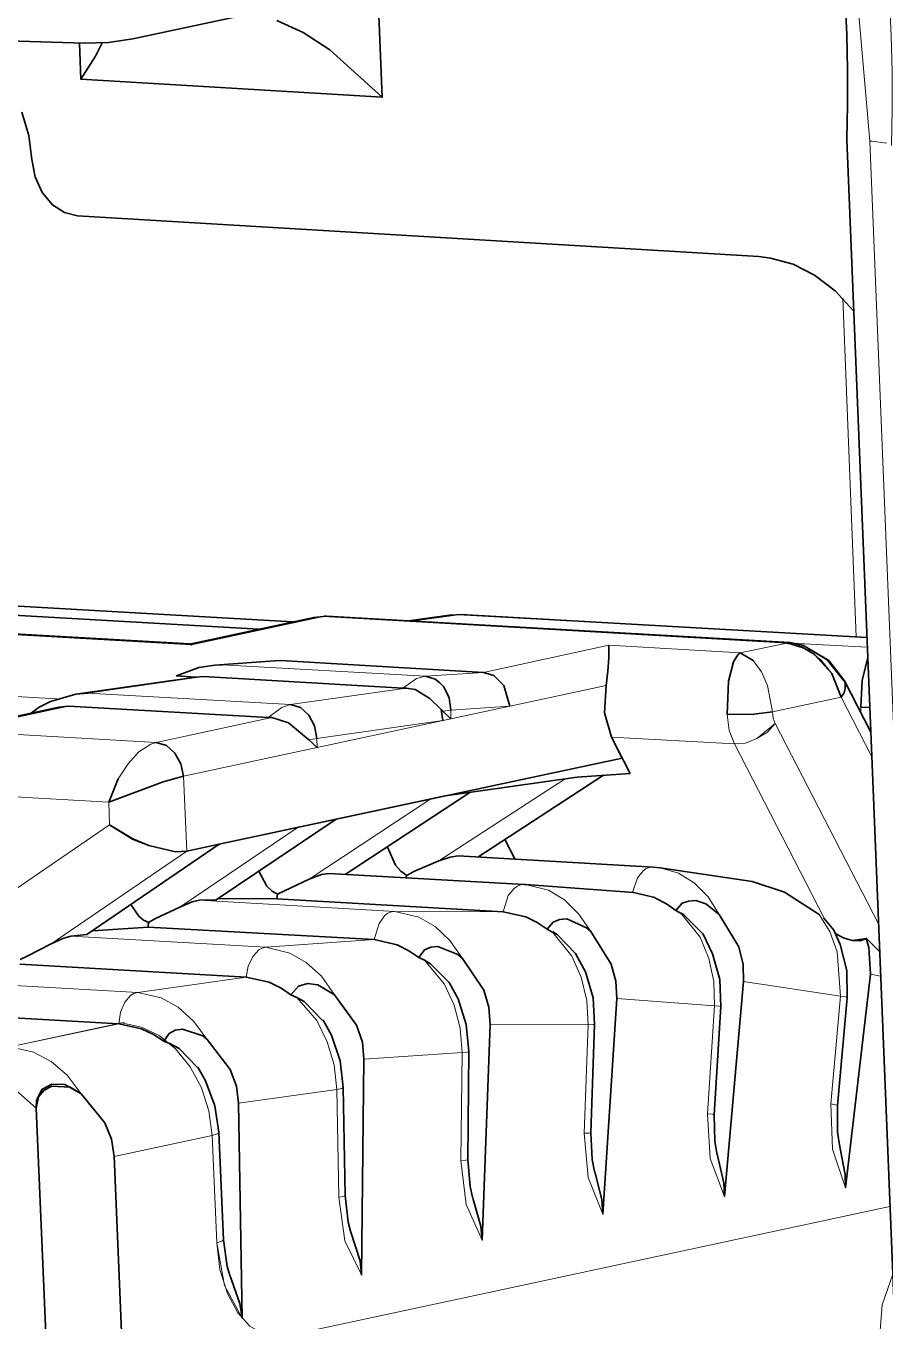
# Model space of a CAD drawing. Extents: x 0 to 174, y 0 to 33.
# Drawn here: x 27.8228 to 28.1352, y 26.9597 to 27.4303 of the extents above; entities that cross this region are included whole.
import ezdxf

# ---------------------------------------------------------------- set-up
doc = ezdxf.new("R2010")
doc.units = 0
doc.layers.add('PDF2_형상', color=157, linetype='Continuous', true_color=0x405f80)

msp = doc.modelspace()

# ---------------------------------------------------------------- linework, layer by layer
at = {"layer": 'PDF2_형상', "color": 7, "lineweight": 13}
for points in [[(28.43097, 23.20819), (28.46014, 23.20833), (28.48611, 23.21139), (28.31681, 27.38375, 0.37124), (27.68417, 28.16861), (27.78903, 28.19111), (27.63847, 28.20014), (27.6425, 28.20069), (27.64639, 28.20069)], [(28.14403, 22.54278), (28.19278, 22.56917), (28.23931, 22.60139), (28.28306, 22.63944), (28.32361, 22.68333), (28.36083, 22.73264), (28.39403, 22.78722), (28.42278, 22.84681), (28.44667, 22.91097), (28.46542, 22.97903), (28.47847, 23.05042), (28.48556, 23.12444), (28.48653, 23.20028), (28.48611, 23.21139), (28.59097, 23.23389), (28.42167, 27.40625, 0.371242), (27.78903, 28.19111), (27.79306, 28.19167), (27.79694, 28.19167)], [(28.14708, 22.53083), (28.17347, 22.53736), (28.19958, 22.54528), (28.25028, 22.56583), (28.29903, 22.59236), (28.34542, 22.62486), (28.38903, 22.66306), (28.42958, 22.70708), (28.46667, 22.75653), (28.49972, 22.81139), (28.52847, 22.87097), (28.55222, 22.93528), (28.5707, 23.00333), (28.58361, 23.07486), (28.59056, 23.14903), (28.59139, 23.22486), (28.59097, 23.23389), (28.59875, 23.23583), (28.60403, 23.23778), (28.43472, 27.41028, 0.277903), (27.99153, 28.1425)], [(28.1825, 27.35931, 0.372077), (27.56625, 28.12361), (27.57097, 28.12472)], [(28.21056, 22.68792), (28.24708, 22.73556), (28.27972, 22.78847), (28.30792, 22.84639), (28.33139, 22.90889), (28.34944, 22.97528), (28.36195, 23.045), (28.36847, 23.11736), (28.36889, 23.19139), (28.36875, 23.19431), (28.36972, 23.195), (28.37069, 23.19555), (28.20125, 27.36792, 0.237947), (27.85708, 28.02278)], [(28.26083, 22.75597), (28.29194, 22.81056), (28.31861, 22.86986), (28.34014, 22.93347), (28.35639, 23.00097), (28.36681, 23.07153), (28.37125, 23.14444), (28.37069, 23.19555), (28.38569, 23.20625), (28.21639, 27.37861, 0.238475), (27.88861, 28.00208)], [(27.66403, 27.97444, -0.371665), (28.1375, 27.38694)]]:
    msp.add_lwpolyline(points, format="xyb", dxfattribs=at)
at = {"layer": 'PDF2_형상', "color": 7, "lineweight": 35}
for points in [[(27.56611, 28.08444), (27.41556, 28.09347), (27.40722, 28.09403), (27.41528, 28.09361), (27.56583, 28.08458, -0.37493), (28.14708, 27.35944), (28.31639, 23.18708), (28.31681, 23.17458), (28.31625, 23.11306), (28.31111, 23.05236), (28.30181, 22.99306), (28.28875, 22.93833), (28.27125, 22.88361), (28.24847, 22.82875), (28.2225, 22.77931), (28.19125, 22.73111), (28.16389, 22.69625), (28.13014, 22.66028), (28.09403, 22.62833), (28.05347, 22.59944), (28.01333, 22.57667)], [(27.11653, 27.57347), (27.12861, 27.63222), (27.14625, 27.68833), (27.16903, 27.74014), (27.19625, 27.78722), (27.2275, 27.82903), (27.26236, 27.86542), (27.30014, 27.89597), (27.34042, 27.92069), (27.38278, 27.93944), (27.40472, 27.94653), (27.42708, 27.95208), (27.47236, 27.95861), (27.51847, 27.95903), (27.66903, 27.95, -0.373278), (28.12125, 27.38903), (28.23903, 24.48792)]]:
    msp.add_lwpolyline(points, format="xyb", dxfattribs=at)
for points in [[(27.83306, 27.65042), (27.83139, 27.69083), (27.86736, 27.68861), (27.88431, 27.68514), (27.90069, 27.67681), (27.91111, 27.66861), (27.92042, 27.65875), (27.93181, 27.64111), (27.93986, 27.62111), (27.94319, 27.60694), (27.94472, 27.59264), (27.95236, 27.40444), (27.84278, 27.41097), (27.84222, 27.42403)], [(27.63069, 27.43056), (27.84403, 27.42403), (27.85278, 27.42431), (27.86167, 27.42569), (27.90097, 27.43403)], [(27.91403, 27.43236), (27.92361, 27.42792), (27.93333, 27.42167), (27.95236, 27.40444)], [(27.84278, 27.41097), (27.84806, 27.4193), (27.85056, 27.42417)], [(28.12375, 27.32681), (28.11708, 27.33403), (28.10958, 27.33972), (28.1018, 27.34375), (28.09361, 27.34597), (28.08931, 27.34653), (27.84153, 27.36139), (27.83681, 27.3625), (27.8325, 27.36528), (27.82875, 27.36986), (27.82611, 27.37556), (27.825, 27.38181), (27.82389, 27.39056), (27.82125, 27.39903)], [(27.88305, 27.20542), (27.88236, 27.20583), (27.51111, 27.22694), (27.50667, 27.2268)], [(27.88222, 27.2057), (27.9275, 27.21542), (27.88222, 27.2057), (27.9275, 27.21542), (27.93208, 27.21583), (27.93139, 27.21583), (27.93083, 27.21569), (27.93139, 27.21583), (27.93208, 27.21583)], [(28.12028, 27.19222), (28.11417, 27.2), (28.10528, 27.20528), (28.10056, 27.20625), (27.93208, 27.21583), (27.93139, 27.21583), (27.93083, 27.21569), (27.9275, 27.21542), (27.93208, 27.21583), (28.10056, 27.20625), (28.10528, 27.20528), (28.11472, 27.19972), (28.12042, 27.19236), (28.12083, 27.19097), (28.12069, 27.18958), (28.12028, 27.18806), (28.11931, 27.18639), (28.11583, 27.195), (28.10958, 27.20194), (28.10472, 27.20486), (28.09944, 27.20611)], [(27.9275, 27.21542), (27.93208, 27.21583), (28.10056, 27.20625), (28.10528, 27.20528), (28.11472, 27.19972), (28.12042, 27.19236), (28.13, 27.17375), (28.12042, 27.19236), (28.13, 27.17375)], [(28.03472, 27.20528), (28.03472, 27.20069), (28.03444, 27.19583), (28.03375, 27.19069), (28.03319, 27.18069), (28.03569, 27.17194), (28.0425, 27.15875), (28.0232, 27.15736), (27.97528, 27.15056), (27.89306, 27.13305), (28.03958, 27.1643), (28.03569, 27.17194), (28.03319, 27.18069), (28.03375, 27.19069), (28.03444, 27.19583), (28.03472, 27.20069), (28.03472, 27.20528), (28.03472, 27.20069), (28.03444, 27.19583), (28.03375, 27.19069), (28.03319, 27.18069), (28.03569, 27.17194), (28.0425, 27.15875), (28.0232, 27.15736), (27.97528, 27.15056), (27.89306, 27.13305), (27.845, 27.10014), (27.89306, 27.13305), (27.88125, 27.13042), (27.89306, 27.13305)], [(28.08722, 27.19972), (28.0825, 27.2025), (28.08167, 27.20181), (28.08014, 27.19931), (28.07833, 27.19222), (28.07778, 27.18014), (28.0875, 27.18028), (28.09431, 27.18111)], [(27.7907, 27.17333), (27.83472, 27.18278), (27.83833, 27.18319), (27.91083, 27.17903), (27.91222, 27.17903), (27.91833, 27.17708), (27.92569, 27.17097), (27.92875, 27.16819), (27.92569, 27.17097), (27.91833, 27.17708), (27.91222, 27.17903), (27.91083, 27.17903), (27.83833, 27.18319), (27.83472, 27.18278), (27.7907, 27.17333)], [(27.79653, 27.17417), (27.7907, 27.17333), (27.83472, 27.18278)], [(27.85639, 27.15681), (27.85292, 27.14833), (27.87264, 27.15569), (27.88014, 27.15778), (27.87264, 27.15569), (27.85292, 27.14833), (27.85639, 27.15681), (27.85292, 27.14833), (27.87264, 27.15569), (27.88014, 27.15778), (27.87917, 27.16222), (27.87694, 27.16611), (27.87389, 27.16889), (27.87014, 27.17), (27.87389, 27.16889), (27.87694, 27.16611), (27.87917, 27.16222), (27.88014, 27.15778), (27.87917, 27.16222), (27.87694, 27.16611), (27.87389, 27.16889), (27.87014, 27.17)], [(27.82069, 27.09111), (27.82319, 27.09236), (27.83194, 27.09681), (27.83625, 27.09875), (27.83917, 27.09958), (27.845, 27.10014), (27.89306, 27.13305), (27.88125, 27.13042), (27.87722, 27.13028), (27.8675, 27.1325), (27.86167, 27.135), (27.8532, 27.14), (27.86153, 27.13486), (27.8675, 27.1325), (27.87722, 27.13028), (27.88125, 27.13042), (27.87722, 27.13028), (27.8675, 27.1325), (27.86153, 27.13486), (27.8532, 27.14)], [(27.99694, 27.13472), (28.0007, 27.1275)], [(27.845, 27.10014), (27.83917, 27.09958), (27.83625, 27.09875), (27.83194, 27.09681), (27.82319, 27.09236), (27.82069, 27.09111)], [(27.82055, 27.08944), (27.90292, 27.08472), (27.91125, 27.08292), (27.91556, 27.0807), (27.91917, 27.07833), (27.92125, 27.07736), (27.91917, 27.07833), (27.91556, 27.0807), (27.91125, 27.08292), (27.90292, 27.08472), (27.82055, 27.08944)], [(27.93069, 27.06889), (27.92403, 27.07583), (27.92125, 27.07736)], [(27.93069, 27.06889), (27.92403, 27.07583), (27.92125, 27.07736)], [(27.8968, 26.9768), (27.90056, 26.96611), (27.90139, 26.96083), (27.90014, 27.03889), (27.89931, 27.04514), (27.89708, 27.05111), (27.88875, 27.06208), (27.88708, 27.06333), (27.87972, 27.06583), (27.87708, 27.06542), (27.87486, 27.06417), (27.87292, 27.06139), (27.875, 27.06056), (27.87292, 27.06139), (27.86917, 27.06389), (27.86486, 27.06597), (27.86917, 27.06389), (27.87292, 27.06139), (27.87486, 27.06417), (27.87708, 27.06542), (27.87972, 27.06583), (27.88708, 27.06333), (27.88875, 27.06208), (27.89708, 27.05111), (27.89931, 27.04514), (27.90014, 27.03889), (27.90139, 26.96083), (27.90056, 26.96611), (27.8968, 26.9768), (27.89597, 26.97958), (27.89458, 26.98931), (27.89597, 26.97958), (27.8968, 26.9768), (27.89597, 26.97958), (27.89458, 26.98931), (27.89292, 27.02833), (27.89153, 27.03792), (27.88805, 27.04708), (27.88528, 27.05194)]]:
    msp.add_lwpolyline(points, dxfattribs=at)
at = {"layer": 'PDF2_형상', "color": 7, "lineweight": 13}
for points in [[(28.13569, 27.38778), (28.13056, 27.38847), (28.12972, 27.38847), (28.12403, 27.45403)], [(28.12972, 27.38847), (28.2475, 24.48736), (28.23903, 24.48792)], [(28.12472, 27.20833), (28.11986, 27.33139)], [(27.38583, 27.24667), (27.38653, 27.24681), (27.38708, 27.24681), (27.38653, 27.24681), (27.38583, 27.24667), (27.55445, 27.23708), (27.50667, 27.22694), (27.88305, 27.20542), (27.93083, 27.21569), (28.09944, 27.20611), (28.1, 27.20625), (28.10056, 27.20625)], [(27.38556, 27.21139), (27.83403, 27.18583)], [(27.98917, 27.19542), (27.96805, 27.19403), (27.98917, 27.19542), (28.03472, 27.20528), (28.0825, 27.2025), (28.03472, 27.20528), (27.98917, 27.19542), (28.03472, 27.20528), (28.0825, 27.2025), (28.09944, 27.20611)], [(28.09431, 27.18111), (28.0925, 27.19069), (28.09028, 27.19569), (28.08722, 27.19972)], [(28.03375, 27.19069), (27.99875, 27.18319), (27.97736, 27.18167), (27.97444, 27.18139), (27.97736, 27.18167), (27.97736, 27.17861), (27.97444, 27.17792), (27.92861, 27.17139), (27.92875, 27.16819), (27.88014, 27.15778), (27.88125, 27.13042), (27.83194, 27.09681)], [(28.09528, 27.17681), (28.0925, 27.17375), (28.08861, 27.17139), (28.08444, 27.16972), (28.08042, 27.16944), (28.07847, 27.17431), (28.07778, 27.18014), (28.07847, 27.17431), (28.08042, 27.16944), (28.08444, 27.16972), (28.08861, 27.17139), (28.0925, 27.17375), (28.09528, 27.17681), (28.13278, 27.10403), (28.09528, 27.17681), (28.09458, 27.17875), (28.09431, 27.18111), (28.11931, 27.18639), (28.13028, 27.165), (28.11931, 27.18639), (28.09431, 27.18111), (28.11931, 27.18639), (28.13028, 27.165)], [(27.91222, 27.17903), (27.87014, 27.17), (27.79653, 27.17417), (27.83833, 27.18319), (27.79653, 27.17417), (27.87014, 27.17), (27.86819, 27.1693), (27.86389, 27.16653), (27.86, 27.16222), (27.85639, 27.15681), (27.86, 27.16222), (27.85639, 27.15681)], [(27.87014, 27.17), (27.86819, 27.1693), (27.86389, 27.16653), (27.86, 27.16222), (27.86389, 27.16653), (27.86819, 27.1693), (27.87014, 27.17), (27.91222, 27.17903), (27.87014, 27.17), (27.79653, 27.17417), (27.83833, 27.18319)], [(28.07778, 27.18014), (28.07847, 27.17431), (28.08042, 27.16944), (28.08444, 27.16972), (28.08861, 27.17139), (28.09528, 27.17681), (28.09458, 27.17875), (28.09431, 27.18111), (28.09458, 27.17875), (28.09528, 27.17681), (28.13278, 27.10403)], [(28.08042, 27.16944), (28.03569, 27.17194)], [(28.08042, 27.16944), (28.11306, 27.10611)], [(27.76972, 27.15306), (27.85292, 27.14833), (27.8532, 27.14), (27.81069, 27.11097)], [(27.18125, 27.11792), (27.86347, 27.07917), (27.90292, 27.08472), (27.90361, 27.08875), (27.90528, 27.09222), (27.9075, 27.09458), (27.90875, 27.09528), (27.91, 27.09556), (27.83917, 27.09958), (27.91, 27.09556), (27.90875, 27.09528), (27.9075, 27.09458), (27.90528, 27.09222), (27.90361, 27.08875), (27.90292, 27.08472), (27.86347, 27.07917), (27.18125, 27.11792)], [(27.82653, 27.03708), (27.81917, 27.04361), (27.81486, 27.04542), (27.81056, 27.04611), (27.81486, 27.04542), (27.81917, 27.04361), (27.82653, 27.03708), (27.81917, 27.04361), (27.81486, 27.04542), (27.81056, 27.04611), (27.12833, 27.085)], [(27.88875, 27.06208), (27.88389, 27.06861), (27.87819, 27.07375), (27.87194, 27.07722), (27.86347, 27.07917)], [(27.88875, 27.06208), (27.88389, 27.06861), (27.87819, 27.07375), (27.87194, 27.07722), (27.86347, 27.07917)], [(27.84292, 27.04236), (27.83778, 27.04903), (27.83194, 27.05403), (27.82555, 27.0575), (27.81708, 27.05944), (27.8575, 27.06806)], [(27.85861, 27.06806), (27.85806, 27.06806), (27.8575, 27.06806), (27.86486, 27.06653), (27.87125, 27.06347), (27.87722, 27.05861), (27.8825, 27.05208), (27.88667, 27.04444), (27.88931, 27.03611), (27.89056, 27.02722), (27.89236, 27.02778), (27.89278, 27.02806), (27.89292, 27.02833)], [(27.89056, 27.02722), (27.88931, 27.03611), (27.88667, 27.04444), (27.8825, 27.05208), (27.87722, 27.05861), (27.875, 27.06056)], [(27.89056, 27.02722), (27.88931, 27.03611), (27.88667, 27.04444), (27.8825, 27.05208), (27.87722, 27.05861), (27.875, 27.06056)], [(27.89056, 27.02722), (27.89236, 27.02778), (27.89278, 27.02806), (27.89292, 27.02833)], [(27.89056, 27.02722), (27.89236, 27.02778), (27.89278, 27.02806), (27.89292, 27.02833)], [(27.85486, 27.01958), (27.89056, 27.02722), (27.85486, 27.01958), (27.89056, 27.02722), (27.89222, 26.98819), (27.895, 26.97264), (27.90139, 26.96083), (27.895, 26.97264), (27.89222, 26.98819), (27.89056, 27.02722), (27.89222, 26.98819), (27.89333, 26.97847), (27.89611, 26.96972), (27.89986, 26.96278), (27.90417, 26.95792), (27.90903, 26.95514), (27.91764, 26.95431), (28.13694, 27.00139)], [(27.89222, 26.98819), (27.89403, 26.98875), (27.89444, 26.98903), (27.89458, 26.98931)], [(28.14514, 26.80014), (28.14069, 26.80931), (28.13889, 26.82069), (28.135, 26.91), (28.13889, 26.82069), (28.14069, 26.80931), (28.14514, 26.80014), (28.14069, 26.80931), (28.13889, 26.82069), (28.13319, 26.95333), (28.13417, 26.96569), (28.13805, 26.9768)]]:
    msp.add_lwpolyline(points, dxfattribs=at)
for points in [[(27.50667, 27.22694), (27.55445, 27.23708), (27.50667, 27.22694), (27.88305, 27.20542), (27.93083, 27.21569), (27.9275, 27.21542), (27.93083, 27.21569), (27.88305, 27.20542)], [(27.56694, 27.23042), (27.90695, 27.21111)], [(27.61597, 27.23097), (27.91958, 27.21375)], [(27.98014, 27.21639), (27.96319, 27.21403), (27.98014, 27.21639), (28.12861, 27.20806)], [(27.98014, 27.21639), (27.98056, 27.21653), (27.98097, 27.21653), (27.98056, 27.21653), (27.98014, 27.21639), (27.97764, 27.21625)], [(28.11931, 27.18639), (28.11583, 27.195), (28.11195, 27.19986), (28.10722, 27.20361), (28.09944, 27.20611), (27.93083, 27.21569), (28.09944, 27.20611), (28.1, 27.20625), (28.10056, 27.20625), (28.1, 27.20625), (28.09944, 27.20611), (28.0825, 27.2025), (28.09944, 27.20611), (28.10722, 27.20361), (28.11195, 27.19986), (28.11583, 27.195), (28.11931, 27.18639), (28.12028, 27.18806), (28.12069, 27.18958), (28.12083, 27.19111), (28.12042, 27.19236), (28.12069, 27.18958), (28.12028, 27.18806)], [(27.83403, 27.18583), (27.38556, 27.21139)], [(28.10125, 27.20611), (28.12875, 27.20458)], [(27.91542, 27.19972), (27.89431, 27.19819), (27.96805, 27.19403), (27.96486, 27.19319), (27.95986, 27.18972), (27.96486, 27.19319), (27.96805, 27.19403), (27.89431, 27.19819)], [(28.08722, 27.19972), (28.09028, 27.19569), (28.0925, 27.19069), (28.09431, 27.18111), (28.0925, 27.19069), (28.09028, 27.19569)], [(27.96111, 27.18972), (27.91903, 27.18375), (27.84528, 27.18792), (27.88736, 27.19389), (27.84528, 27.18792), (27.91903, 27.18375), (27.91583, 27.18264), (27.91083, 27.17903), (27.91583, 27.18264), (27.91903, 27.18375)], [(27.97444, 27.17792), (27.92861, 27.17139), (27.92569, 27.17097), (27.92861, 27.17139), (27.92875, 27.16819), (27.88014, 27.15778), (27.88125, 27.13042), (27.83194, 27.09681), (27.88125, 27.13042), (27.88014, 27.15778), (28.03375, 27.19069), (27.99875, 27.18319), (27.97736, 27.18167), (27.97736, 27.17861)], [(28.12653, 27.18042), (28.12639, 27.18167), (28.12639, 27.18278), (28.12639, 27.18167)], [(28.03569, 27.17194), (28.08042, 27.16944), (28.11306, 27.10611), (28.08042, 27.16944)], [(27.97292, 27.12694), (28.01889, 27.15681)], [(27.85292, 27.14833), (27.76972, 27.15306), (27.85292, 27.14833), (27.8532, 27.14), (27.81069, 27.11097), (27.8532, 27.14)], [(27.92583, 27.12028), (27.97, 27.14944)], [(27.87875, 27.11014), (27.92181, 27.13917)], [(28.04333, 27.11542), (28.04514, 27.12083), (28.04722, 27.12333), (28.04833, 27.12417), (28.04958, 27.12458), (28.05083, 27.12472), (28.04958, 27.12458), (28.04833, 27.12417), (28.04722, 27.12333), (28.04514, 27.12083)], [(28.05347, 27.12444), (28.06014, 27.1225), (28.06583, 27.11903), (28.07083, 27.11389), (28.07486, 27.1075), (28.07083, 27.11389), (28.06583, 27.11903), (28.06014, 27.1225)], [(27.95694, 27.10861), (27.96569, 27.10653), (27.97167, 27.10306), (27.97694, 27.09806), (27.98153, 27.09153), (27.97694, 27.09806), (27.97167, 27.10306), (27.96569, 27.10653), (27.95694, 27.10861), (27.99639, 27.10847), (27.99819, 27.11431), (28.00028, 27.11695), (28.00153, 27.11778), (28.00278, 27.11819), (28.00403, 27.11833), (28.00278, 27.11819), (28.00153, 27.11778), (28.00028, 27.11695), (27.99819, 27.11431), (27.99639, 27.10847)], [(28.00444, 27.11833), (28.01278, 27.11625), (28.01861, 27.11278), (28.02389, 27.10764), (28.02819, 27.10125), (28.02389, 27.10764), (28.01861, 27.11278), (28.01278, 27.11625)], [(27.94944, 27.09833), (27.95125, 27.10417), (27.95319, 27.10694), (27.95444, 27.10792), (27.9557, 27.10847), (27.95694, 27.10861), (27.88597, 27.11264), (27.95694, 27.10861), (27.9557, 27.10847), (27.95444, 27.10792), (27.95319, 27.10694), (27.95125, 27.10417)], [(28.07319, 27.07431), (28.07333, 27.07431), (28.075, 27.07417), (28.07542, 27.07403), (28.07555, 27.07403), (28.07542, 27.07403), (28.075, 27.07417), (28.07333, 27.07431), (28.07319, 27.07431), (28.07292, 27.08306), (28.07111, 27.09153), (28.06792, 27.09917), (28.06111, 27.10778), (28.06792, 27.09917), (28.07111, 27.09153), (28.07292, 27.08306)], [(28.11903, 27.07778), (28.12083, 27.0775), (28.12125, 27.07736), (28.12139, 27.07736), (28.12139, 27.07722), (28.12139, 27.07736), (28.12125, 27.07736), (28.12083, 27.0775), (28.11903, 27.07778), (28.11778, 27.09389), (28.11514, 27.10125), (28.11125, 27.1075), (28.11514, 27.10125), (28.11778, 27.09389)], [(28.02958, 27.0675), (28.02944, 27.0675), (28.02903, 27.0675), (28.02722, 27.06736), (28.02681, 27.07625), (28.02472, 27.08472), (28.02125, 27.09236), (28.01444, 27.10097), (28.02125, 27.09236), (28.02472, 27.08472), (28.02681, 27.07625), (28.02722, 27.06736), (28.02903, 27.0675), (28.02944, 27.0675)], [(27.91, 27.09556), (27.91875, 27.09347), (27.92472, 27.09), (27.93028, 27.085), (27.935, 27.07833), (27.93028, 27.085), (27.92472, 27.09), (27.91875, 27.09347), (27.91, 27.09556), (27.94944, 27.09833)], [(27.98389, 27.05764), (27.98375, 27.05764), (27.98319, 27.0575), (27.98139, 27.05736), (27.98069, 27.06611), (27.97847, 27.07458), (27.97486, 27.08222), (27.96778, 27.09083), (27.97486, 27.08222), (27.97847, 27.07458), (27.98069, 27.06611), (27.98139, 27.05736), (27.98319, 27.0575), (27.98375, 27.05764)], [(28.13361, 27.085), (28.12986, 27.08583)], [(28.11555, 27.03861), (28.11722, 27.03833), (28.11778, 27.03819), (28.11792, 27.03819), (28.11792, 27.03806), (28.11792, 27.03819), (28.11778, 27.03819), (28.11722, 27.03833), (28.11555, 27.03861), (28.11611, 27.02222), (28.12083, 27.00819), (28.11611, 27.02222), (28.11555, 27.03861), (28.11903, 27.07778), (28.08375, 27.08306), (28.11903, 27.07778)], [(27.85653, 27.06778), (27.81708, 27.05944), (27.82555, 27.0575), (27.83194, 27.05403), (27.83778, 27.04903), (27.84292, 27.04236), (27.83778, 27.04903), (27.83194, 27.05403), (27.82555, 27.0575), (27.81708, 27.05944), (27.85653, 27.06778), (27.85722, 27.07195), (27.85875, 27.07555), (27.86083, 27.07806), (27.86208, 27.07875), (27.86347, 27.07917), (27.86208, 27.07875), (27.86083, 27.07806), (27.85875, 27.07555), (27.85722, 27.07195)], [(27.9382, 27.04458), (27.93806, 27.04444), (27.93764, 27.0443), (27.93583, 27.04389), (27.93486, 27.05278), (27.93236, 27.06125), (27.92861, 27.06889), (27.92125, 27.07736), (27.92861, 27.06889), (27.93236, 27.06125), (27.93486, 27.05278), (27.93583, 27.04389), (27.93764, 27.0443), (27.93806, 27.04444)], [(28.07069, 27.035), (28.07083, 27.035), (28.0725, 27.03486), (28.07292, 27.03472), (28.07306, 27.03472), (28.07292, 27.03472), (28.0725, 27.03486), (28.07083, 27.035), (28.07069, 27.035), (28.07167, 27.01875), (28.07681, 27.005), (28.07167, 27.01875), (28.07069, 27.035), (28.07319, 27.07431), (28.03764, 27.07694), (28.07319, 27.07431)], [(28.02819, 27.02819), (28.02806, 27.02819), (28.02764, 27.02806), (28.02583, 27.02806), (28.02722, 27.01194), (28.03264, 26.99861), (28.02722, 27.01194), (28.02583, 27.02806), (28.02722, 27.06736), (27.99167, 27.0675), (28.02722, 27.06736), (28.02583, 27.02806), (28.02764, 27.02806), (28.02806, 27.02819)], [(27.98347, 27.01847), (27.98333, 27.01833), (27.98278, 27.0182), (27.98097, 27.01806), (27.98292, 27.00208), (27.98875, 26.98917), (27.98292, 27.00208), (27.98097, 27.01806), (27.98139, 27.05736), (27.94569, 27.05486), (27.98139, 27.05736), (27.98097, 27.01806), (27.98278, 27.0182), (27.98333, 27.01833)], [(27.93889, 27.00542), (27.93875, 27.00528), (27.9382, 27.005), (27.93653, 27.00472), (27.93875, 26.98889), (27.94486, 26.97653), (27.93875, 26.98889), (27.93653, 27.00472), (27.93583, 27.04389), (27.90014, 27.03889), (27.93583, 27.04389), (27.93653, 27.00472), (27.9382, 27.005), (27.93875, 27.00528)], [(27.89458, 26.98931), (27.89444, 26.98903), (27.89403, 26.98875), (27.89222, 26.98819), (27.89403, 26.98875), (27.89444, 26.98903)]]:
    msp.add_lwpolyline(points, close=True, dxfattribs=at)
at = {"layer": 'PDF2_형상', "color": 7, "lineweight": 35}
for points in [[(27.56764, 27.23056), (27.9075, 27.21111)], [(27.61653, 27.23111), (27.61597, 27.23097), (27.61444, 27.23083), (27.58917, 27.22931), (27.61444, 27.23083), (27.61597, 27.23097), (27.61653, 27.23111), (27.91972, 27.21375)], [(27.51111, 27.22694), (27.88236, 27.20583), (27.88305, 27.20542), (27.88236, 27.20583), (27.51111, 27.22694), (27.50667, 27.2268)], [(27.97764, 27.21639), (27.96194, 27.21417)], [(27.97764, 27.21625), (27.98097, 27.21653), (28.12861, 27.20806), (27.98097, 27.21653)], [(28.07778, 27.18014), (28.07833, 27.19222), (28.08014, 27.19931), (28.08167, 27.20181), (28.0825, 27.2025), (28.08722, 27.19972), (28.0825, 27.2025), (28.08167, 27.20181), (28.08014, 27.19931), (28.07833, 27.19222), (28.07778, 27.18014), (28.0875, 27.18028), (28.09431, 27.18111), (28.0875, 27.18028)], [(27.88569, 27.19722), (27.8775, 27.19417), (27.88445, 27.19375), (27.88736, 27.19389), (27.95986, 27.18972), (27.96111, 27.18972), (27.96431, 27.18917), (27.96972, 27.18597), (27.97375, 27.18194), (27.97444, 27.18125), (27.97375, 27.18194), (27.97444, 27.17792), (27.97375, 27.18194), (27.96972, 27.18597), (27.96431, 27.18917), (27.96111, 27.18972), (27.95986, 27.18972), (27.88736, 27.19389), (27.88445, 27.19375), (27.8775, 27.19417), (27.88569, 27.19722), (27.89153, 27.19806), (27.89431, 27.19819), (27.89153, 27.19806), (27.91319, 27.19958), (27.89153, 27.19806)], [(27.98917, 27.19542), (27.91542, 27.19972), (27.91319, 27.19958), (27.91542, 27.19972)], [(28.12639, 27.18278), (28.12958, 27.18264), (28.12639, 27.18278), (28.12694, 27.19264), (28.12889, 27.20069), (28.12694, 27.19264)], [(27.82764, 27.18278), (27.83167, 27.18486), (27.84097, 27.1875), (27.88458, 27.19375), (27.84097, 27.1875), (27.84528, 27.18792), (27.84097, 27.1875), (27.83167, 27.18486), (27.82764, 27.18278), (27.82486, 27.18069)], [(27.96805, 27.19403), (27.97167, 27.19292), (27.97333, 27.19167), (27.97472, 27.19014), (27.97667, 27.18625), (27.97736, 27.18167), (27.97667, 27.18625), (27.97472, 27.19014), (27.97333, 27.19167), (27.97167, 27.19292)], [(27.98917, 27.19542), (27.99292, 27.19431), (27.99653, 27.19069), (27.99875, 27.18319), (27.99653, 27.19069), (27.99292, 27.19431)], [(27.91903, 27.18375), (27.92264, 27.18264), (27.92569, 27.17986), (27.92778, 27.17597), (27.92861, 27.17139), (27.92778, 27.17597), (27.92569, 27.17986), (27.92264, 27.18264)], [(27.97444, 27.18139), (27.97736, 27.17861)], [(27.98708, 27.12833), (28.03278, 27.15806)], [(27.93889, 27.12194), (27.98417, 27.15181)], [(27.87875, 27.11014), (27.86986, 27.10597), (27.86736, 27.10458), (27.86986, 27.10597), (27.87875, 27.11014), (27.88319, 27.11208), (27.88597, 27.11264), (27.89194, 27.11278), (27.93556, 27.14208), (27.89194, 27.11278), (27.88597, 27.11264), (27.88319, 27.11208)], [(28.05083, 27.12472), (27.98, 27.12875), (27.97708, 27.12833), (27.97292, 27.12694), (27.96389, 27.12306), (27.96125, 27.12167), (27.95917, 27.12319), (27.95722, 27.12542), (27.95431, 27.13194), (27.95722, 27.12542), (27.95917, 27.12319), (27.96125, 27.12167), (27.96389, 27.12306), (27.97292, 27.12694), (27.97708, 27.12833), (27.98, 27.12875), (28.05083, 27.12472), (28.05347, 27.12444), (28.08694, 27.11944), (28.09861, 27.11555), (28.11125, 27.1075), (28.09861, 27.11555), (28.08694, 27.11944), (28.05347, 27.12444)], [(28.0007, 27.1275), (27.99694, 27.13472)], [(28.00403, 27.11833), (27.93306, 27.12236), (27.93028, 27.12194), (27.92583, 27.12028), (27.91681, 27.11611), (27.9143, 27.11486), (27.91236, 27.11597), (27.91042, 27.11778), (27.9075, 27.12319), (27.91042, 27.11778), (27.91236, 27.11597), (27.9143, 27.11486), (27.91681, 27.11611), (27.92583, 27.12028), (27.93028, 27.12194), (27.93306, 27.12236), (28.00403, 27.11833), (28.00444, 27.11833), (28.04375, 27.11542), (28.05153, 27.11361), (28.04375, 27.11542), (28.00444, 27.11833)], [(27.96111, 27.12083), (27.96111, 27.12125), (27.96125, 27.12167), (27.96111, 27.12125)], [(27.99639, 27.10847), (27.91403, 27.11319), (27.89264, 27.11333), (27.91403, 27.11319)], [(27.91403, 27.11319), (27.91417, 27.11403), (27.9143, 27.11486), (27.91417, 27.11403)], [(28.07486, 27.1075), (28.08208, 27.09569), (28.08361, 27.08931), (28.08375, 27.08306), (28.07681, 27.005), (28.08375, 27.08306), (28.08361, 27.08931), (28.08208, 27.09569), (28.07486, 27.1075), (28.07, 27.11139), (28.06639, 27.1125), (28.06375, 27.11236), (28.06139, 27.11153), (28.05917, 27.10889), (28.05569, 27.11139), (28.05153, 27.11347), (28.05569, 27.11139), (28.05917, 27.10889), (28.06139, 27.11153), (28.06375, 27.11236), (28.06639, 27.1125), (28.07, 27.11139)], [(27.98153, 27.09153), (27.97986, 27.09292), (27.97264, 27.09583), (27.97, 27.09556), (27.96778, 27.09458), (27.96569, 27.09181), (27.96208, 27.09431), (27.95778, 27.09639), (27.94944, 27.09833), (27.86722, 27.10292), (27.86722, 27.10389), (27.8675, 27.10458), (27.86555, 27.10542), (27.86389, 27.1068), (27.86097, 27.11111), (27.86389, 27.1068), (27.86555, 27.10542), (27.8675, 27.10458), (27.86722, 27.10389), (27.86722, 27.10292), (27.94944, 27.09833), (27.95778, 27.09639), (27.96208, 27.09431), (27.96569, 27.09181), (27.96778, 27.09458), (27.97, 27.09556), (27.97264, 27.09583), (27.97986, 27.09292), (27.98153, 27.09153), (27.98931, 27.08), (27.99111, 27.07375), (27.99167, 27.0675), (27.98875, 26.98917), (27.98819, 26.99417), (27.98528, 27.00444), (27.98819, 26.99417), (27.98875, 26.98917), (27.99167, 27.0675), (27.99111, 27.07375), (27.98931, 27.08)], [(27.99639, 27.10847), (28.00458, 27.10667)], [(28.05917, 27.10889), (28.06111, 27.10778)], [(27.85653, 27.06778), (27.86486, 27.06597), (27.85653, 27.06778), (27.17431, 27.10667), (27.16778, 27.10611), (27.12833, 27.09764), (27.16778, 27.10611), (27.17431, 27.10667)], [(28.02819, 27.10125), (28.03556, 27.08944), (28.03736, 27.08319), (28.03764, 27.07694), (28.03264, 26.99861), (28.03764, 27.07694), (28.03736, 27.08319), (28.03556, 27.08944), (28.02819, 27.10125), (28.02667, 27.10264), (28.01944, 27.10583), (28.01681, 27.10569), (28.01458, 27.10472), (28.01236, 27.10208), (28.00875, 27.10458), (28.00458, 27.10667), (28.00875, 27.10458), (28.01236, 27.10208), (28.01458, 27.10472), (28.01681, 27.10569), (28.01944, 27.10583), (28.02667, 27.10264)], [(28.06111, 27.10792), (28.06208, 27.10736), (28.06889, 27.10042), (28.06208, 27.10736)], [(28.12139, 27.07722), (28.11792, 27.03806), (28.12139, 27.07722), (28.12125, 27.08708), (28.11889, 27.09653), (28.11653, 27.1018), (28.11292, 27.10611), (28.11653, 27.1018), (28.11889, 27.09653), (28.12125, 27.08708)], [(27.84708, 27.10153), (27.86722, 27.10292)], [(28.01236, 27.10208), (28.01444, 27.10097)], [(28.02264, 27.09333), (28.02625, 27.08667), (28.02903, 27.07722), (28.02958, 27.0675), (28.02903, 27.07722), (28.02625, 27.08667), (28.02264, 27.09333), (28.01597, 27.10014), (28.01444, 27.10111), (28.01597, 27.10014)], [(28.07555, 27.07403), (28.07306, 27.03472), (28.07333, 27.025), (28.07417, 27.02014), (28.07333, 27.025), (28.07306, 27.03472), (28.07555, 27.07403), (28.07514, 27.08389), (28.0725, 27.09319), (28.06889, 27.10056), (28.0725, 27.09319), (28.07514, 27.08389)], [(28.12847, 27.09875), (28.13319, 27.09403), (28.12847, 27.09875), (28.12333, 27.09806), (28.12028, 27.09889), (28.11708, 27.10056), (28.12028, 27.09889), (28.12333, 27.09806), (28.12611, 27.09792)], [(28.11875, 27.02306), (28.12069, 27.01305), (28.12083, 27.00819), (28.12986, 27.08583), (28.12931, 27.09542), (28.12833, 27.09875), (28.12931, 27.09542), (28.12986, 27.08583), (28.12083, 27.00819), (28.12069, 27.01305), (28.11875, 27.02306), (28.11792, 27.02833), (28.11792, 27.03806), (28.11792, 27.02833)], [(27.97667, 27.08278), (27.98, 27.07681), (27.98292, 27.0675), (27.98389, 27.05764), (27.98292, 27.0675), (27.98, 27.07681), (27.97667, 27.08278), (27.96986, 27.08958), (27.96778, 27.09083), (27.96569, 27.09181), (27.96778, 27.09083), (27.96986, 27.08958)], [(27.935, 27.07833), (27.92889, 27.08194), (27.92514, 27.08236), (27.92194, 27.08139), (27.91917, 27.07833), (27.92194, 27.08139), (27.92514, 27.08236), (27.92889, 27.08194), (27.935, 27.07833), (27.94306, 27.06722), (27.94514, 27.06111), (27.94569, 27.05486), (27.94486, 26.97653), (27.94431, 26.98167), (27.94083, 26.99236), (27.94431, 26.98167), (27.94486, 26.97653), (27.94569, 27.05486), (27.94514, 27.06111), (27.94306, 27.06722)], [(27.9382, 27.04458), (27.93889, 27.00542), (27.9382, 27.04458), (27.93708, 27.05431), (27.93389, 27.06361), (27.93083, 27.06903), (27.93389, 27.06361), (27.93708, 27.05431)], [(28.02958, 27.0675), (28.02819, 27.02819), (28.02875, 27.01847), (28.02958, 27.01403), (28.02875, 27.01847), (28.02819, 27.02819)], [(27.87514, 27.06056), (27.87847, 27.05875), (27.88514, 27.05181), (27.87847, 27.05875)], [(27.98389, 27.05764), (27.98347, 27.01847), (27.98431, 27.00861), (27.98514, 27.00472), (27.98431, 27.00861), (27.98347, 27.01847)], [(27.88528, 27.05194), (27.88805, 27.04708), (27.89153, 27.03792), (27.89292, 27.02833), (27.89458, 26.98931), (27.89292, 27.02833), (27.89153, 27.03792), (27.88805, 27.04708)], [(27.84292, 27.04236), (27.85153, 27.03181), (27.85389, 27.02583), (27.85486, 27.01958), (27.85389, 27.02583), (27.85153, 27.03181), (27.84292, 27.04236), (27.83694, 27.04569), (27.83222, 27.04583), (27.82861, 27.04389), (27.82667, 27.03986), (27.82653, 27.03708), (27.82736, 27.04125), (27.82944, 27.04361), (27.83222, 27.04514), (27.83889, 27.04472)], [(27.82653, 27.03708), (27.82667, 27.03986), (27.82861, 27.04389), (27.83222, 27.04583), (27.83694, 27.04569), (27.84292, 27.04236), (27.85153, 27.03181), (27.85389, 27.02583), (27.85486, 27.01958), (27.85917, 26.91819), (27.8475, 26.92556), (27.83819, 26.93333), (27.83389, 26.93931), (27.83125, 26.94555), (27.83014, 26.95222), (27.82653, 27.03708), (27.83014, 26.95222)], [(27.88944, 26.8932), (27.8875, 26.89292), (27.88542, 26.89292), (27.88181, 26.89361), (27.87833, 26.89514), (27.87208, 26.90097), (27.85917, 26.91819), (27.85486, 27.01958), (27.85917, 26.91819), (27.87208, 26.90097), (27.87833, 26.89514), (27.88181, 26.89361), (27.88542, 26.89292), (27.8875, 26.89292)], [(28.07417, 27.02042), (28.07653, 27.01), (28.07681, 27.005), (28.07653, 27.01)], [(28.02972, 27.01403), (28.03222, 27.00375), (28.03264, 26.99861), (28.03222, 27.00375)], [(27.94083, 26.99236), (27.94, 26.99569), (27.93889, 27.00542), (27.94, 26.99569)]]:
    msp.add_lwpolyline(points, close=True, dxfattribs=at)
at = {"layer": 'PDF2_형상', "color": 7, "lineweight": 13}
for centre, radius, start, end in [((27.53242, 27.40646), 0.72971, 357.9654, 79.77554), ((27.53289, 27.40578), 0.71502, 358.04536, 78.0931)]:
    msp.add_arc(centre, radius, start, end, dxfattribs=at)

doc.saveas('drawing.dxf')
